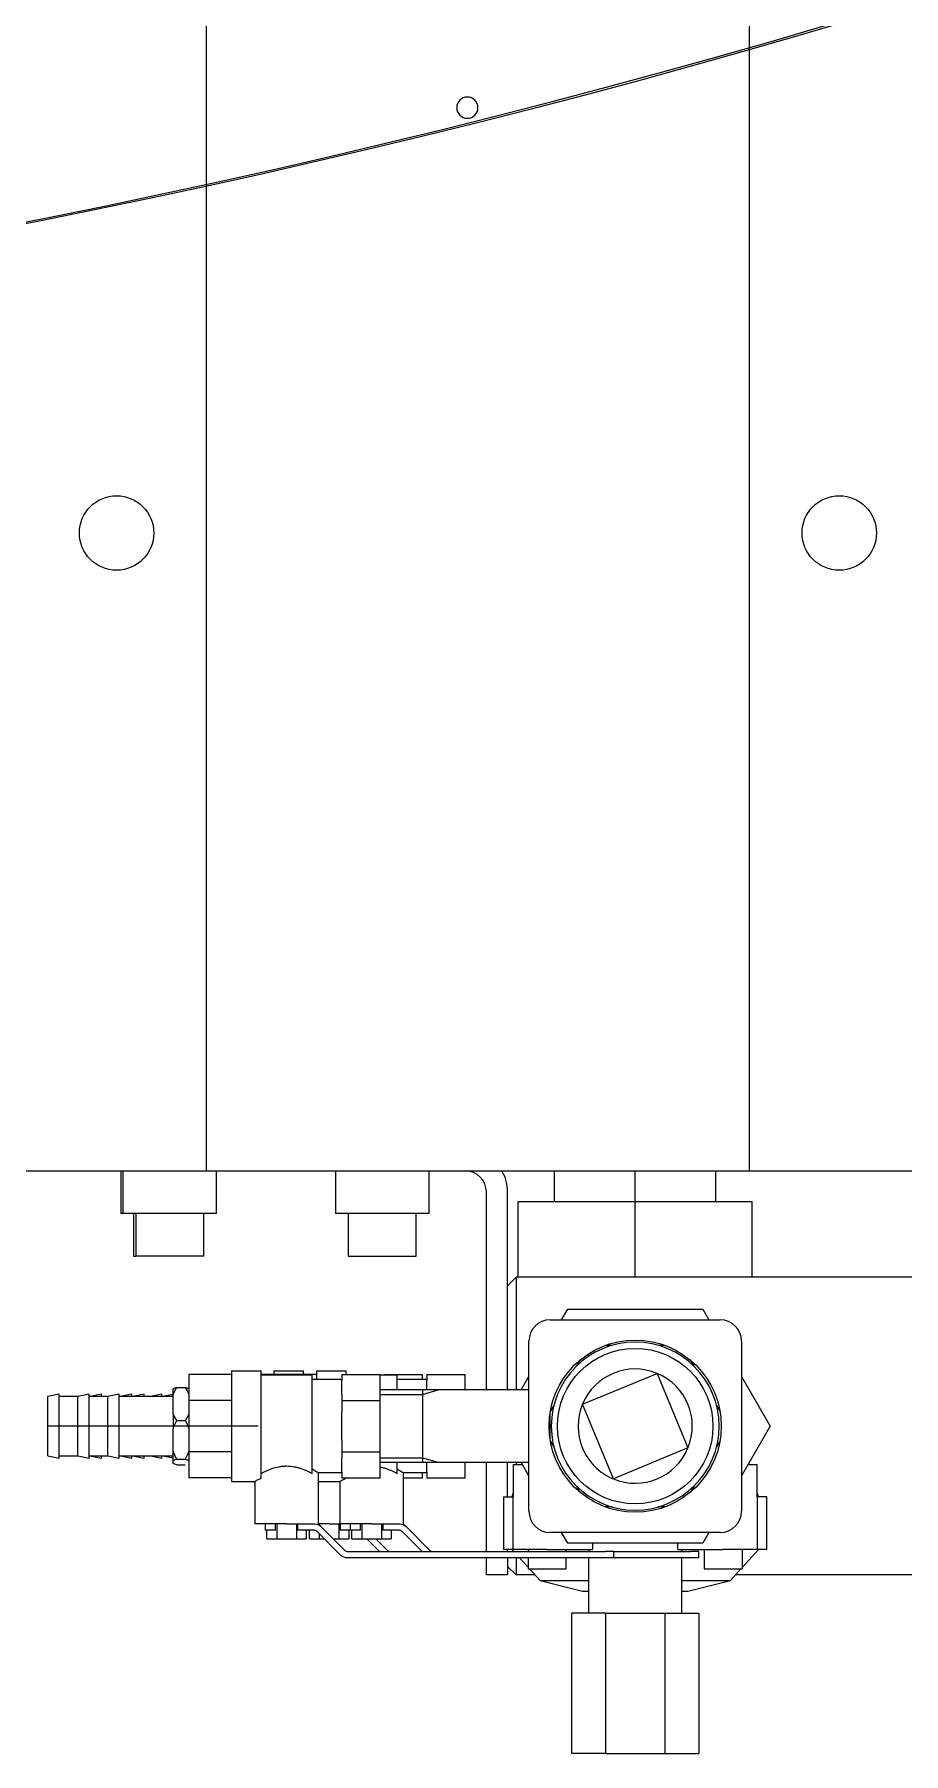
# Model space of a CAD drawing. Header units: millimetres. Extents: x 10462777 to 22643323, y 453826 to 1389191.
# Drawn here: x 11269532.4 to 11269730.4, y 583950.1 to 584341.5 of the extents above; entities that cross this region are included whole.
import ezdxf

# ---------------------------------------------------------------- set-up
doc = ezdxf.new("R2010")
doc.units = ezdxf.units.MM
doc.header["$LTSCALE"] = 200
doc.header["$MEASUREMENT"] = 0
doc.linetypes.add('CENTER', pattern=[2, 1.25, -0.25, 0.25, -0.25])
doc.linetypes.add('PHANTOM', pattern=[2.5, 1.25, -0.25, 0.25, -0.25, 0.25, -0.25])
for name, color, linetype in [('1', 1, 'CENTER'), ('11', 6, 'PHANTOM'), ('DV1_DEFAULT', 7, 'CONTINUOUS')]:
    doc.layers.add(name, color=color, linetype=linetype)
doc.layers.add('LAYOUT', color=8, linetype='CONTINUOUS', lineweight=25)

# ---------------------------------------------------------------- blocks, each defined once
blk = doc.blocks.new('r710ic')
at = {"layer": 'DV1_DEFAULT', "color": 7, "linetype": 'Continuous', "lineweight": 0}
blk.add_arc((272041.37, 104232.63), 2050.12, 337.10565, 23.79911, dxfattribs=at)
at = {"layer": 'LAYOUT', "color": 3}
blk.add_circle((272041.37, 104232.63), 2050.12, dxfattribs=at)

msp = doc.modelspace()

# ---------------------------------------------------------------- linework, layer by layer
at = {"layer": '1', "color": 15, "linetype": 'Continuous'}
for p, q in [((11269571.58508, 584082.75545), (11269571.58508, 585051.15619)), ((11269571.58508, 584082.75545), (11269571.58508, 585051.15619)), ((11269695.23058, 585051.15619), (11269695.23058, 584082.75545)), ((11269695.23058, 585051.15619), (11269695.23058, 584082.75545)), ((11269490.56872, 584082.75545), (11269571.58508, 584082.75545)), ((11269490.56872, 584082.75545), (11269571.58508, 584082.75545)), ((11269571.58508, 584082.75545), (11269590.03345, 584082.75545)), ((11269571.58508, 584082.75545), (11269590.03345, 584082.75545)), ((11269590.03345, 584082.75545), (11269608.23343, 584082.75545)), ((11269590.03345, 584082.75545), (11269608.23343, 584082.75545)), ((11269608.23343, 584082.75545), (11269658.58223, 584082.75545)), ((11269608.23343, 584082.75545), (11269658.58223, 584082.75545)), ((11269658.58223, 584082.75545), (11269676.78221, 584082.75545)), ((11269658.58223, 584082.75545), (11269676.78221, 584082.75545)), ((11269676.78221, 584082.75545), (11269695.23058, 584082.75545)), ((11269676.78221, 584082.75545), (11269695.23058, 584082.75545)), ((11269695.23058, 584082.75545), (11269776.24694, 584082.75545)), ((11269695.23058, 584082.75545), (11269776.24694, 584082.75545))]:
    msp.add_line(p, q, dxfattribs=at)
at = {"layer": '1', "color": 252, "linetype": 'Continuous'}
for p, q in [((11269552.0588, 584082.75545), (11269552.0588, 584073.07144)), ((11269552.54637, 584082.75545), (11269552.54637, 584073.07144)), ((11269573.85119, 584073.07144), (11269573.85119, 584082.75545)), ((11269600.96641, 584082.75545), (11269600.96641, 584073.07144)), ((11269622.27122, 584073.07144), (11269622.27122, 584082.75545)), ((11269635.34127, 584032.88379), (11269635.34127, 584077.91344)), ((11269640.18327, 584032.88379), (11269640.18327, 584077.91344)), ((11269552.54623, 584073.07144), (11269552.0588, 584073.07144)), ((11269566.34826, 584073.07144), (11269552.54637, 584073.07144)), ((11269573.85119, 584073.07144), (11269566.34826, 584073.07144)), ((11269614.76829, 584073.07144), (11269600.96641, 584073.07144)), ((11269622.27122, 584073.07144), (11269614.76829, 584073.07144)), ((11269642.12007, 584058.54543), (11269640.18327, 584056.60863)), ((11269793.19059, 584058.54543), (11269642.12007, 584058.54543)), ((11269642.12007, 584058.54543), (11269642.12007, 584053.70342)), ((11269642.12007, 584053.70342), (11269642.12007, 584032.8822)), ((11269649.86728, 584048.86142), (11269688.60331, 584048.86142)), ((11269645.02527, 584005.28339), (11269645.02527, 584044.01942)), ((11269693.44531, 584044.01942), (11269693.44531, 584005.28339)), ((11269645.02489, 584032.88281), (11269611.13182, 584032.88281)), ((11269620.81525, 584031.86599), (11269624.33762, 584032.88281)), ((11269620.81525, 584032.88281), (11269620.81525, 584016.41999)), ((11269611.13155, 584031.86599), (11269620.81525, 584031.86599)), ((11269649.86728, 584023.46432), (11269649.86728, 584027.72363)), ((11269649.86728, 584021.58007), (11269649.86728, 584023.46432)), ((11269611.13155, 584017.43682), (11269620.81525, 584017.43682)), ((11269611.13182, 584016.41999), (11269645.02489, 584016.41999)), ((11269620.81525, 584017.43682), (11269624.33762, 584016.41999)), ((11269635.34127, 583996.08426), (11269635.34127, 584016.42098)), ((11269640.18327, 584008.55227), (11269640.18327, 584016.42098)), ((11269642.12007, 584016.4206), (11269642.12007, 584015.91219)), ((11269688.60331, 584000.44138), (11269649.86728, 584000.44138)), ((11269635.34127, 583990.75737), (11269635.34127, 583994.63087)), ((11269640.18327, 583996.08426), (11269640.18327, 583996.5447)), ((11269640.18327, 583994.63087), (11269640.18327, 583990.75737)), ((11269642.12007, 583994.63087), (11269642.12007, 583990.75737)), ((11269640.18327, 583990.75737), (11269635.34127, 583990.75737)), ((11269640.18327, 583992.69418), (11269642.12007, 583990.75737)), ((11269646.43974, 583990.75737), (11269642.12007, 583990.75737)), ((11269743.27594, 583990.75737), (11269692.03471, 583990.75737))]:
    msp.add_line(p, q, dxfattribs=at)
at = {"layer": '1', "color": 60, "linetype": 'Continuous'}
for p, q in [((11269650.83568, 584075.78296), (11269650.83568, 584082.75574)), ((11269669.23529, 584075.78296), (11269669.23529, 584082.75574)), ((11269687.63491, 584075.78296), (11269687.63491, 584082.75574)), ((11269642.60427, 584058.54567), (11269642.60427, 584075.78296)), ((11269642.60427, 584075.78296), (11269669.23529, 584075.78296)), ((11269669.23529, 584075.78296), (11269695.86631, 584075.78296)), ((11269669.23529, 584058.54567), (11269669.23529, 584075.78296)), ((11269695.86631, 584058.54567), (11269695.86631, 584075.78296)), ((11269652.4619, 584048.86108), (11269653.85986, 584051.28242)), ((11269653.85986, 584051.28242), (11269684.61072, 584051.28242)), ((11269684.61072, 584051.28242), (11269686.00868, 584048.86108)), ((11269655.91103, 584038.37234), (11269656.69216, 584039.72528)), ((11269662.45249, 584043.05101), (11269664.01474, 584043.05101)), ((11269674.45584, 584043.05101), (11269676.01809, 584043.05101)), ((11269681.77842, 584039.72528), (11269682.55955, 584038.37234)), ((11269643.23689, 584032.88288), (11269645.02548, 584035.98082)), ((11269657.21319, 584029.62554), (11269674.20943, 584036.6735)), ((11269674.20943, 584036.6735), (11269681.25739, 584019.67726)), ((11269693.4451, 584035.98082), (11269699.98615, 584024.6514)), ((11269649.90936, 584027.97713), (11269650.69048, 584029.33008)), ((11269664.26115, 584012.6293), (11269657.21319, 584029.62554)), ((11269687.7801, 584029.33008), (11269688.56122, 584027.97713)), ((11269699.98615, 584024.6514), (11269693.4451, 584013.32198)), ((11269650.69048, 584019.97272), (11269649.90936, 584021.32567)), ((11269688.56122, 584021.32567), (11269687.7801, 584019.97272)), ((11269645.02548, 584013.32198), (11269643.23689, 584016.41992)), ((11269681.25739, 584019.67726), (11269664.26115, 584012.6293)), ((11269641.4386, 584015.91158), (11269641.4386, 584008.55174)), ((11269641.4386, 584015.91158), (11269643.53024, 584015.91158)), ((11269694.94034, 584015.91158), (11269697.03198, 584015.91158)), ((11269697.03198, 584008.55174), (11269697.03198, 584015.91158)), ((11269639.21487, 584008.55174), (11269639.21487, 583996.54357)), ((11269639.21487, 584008.55174), (11269641.4386, 584008.55174)), ((11269641.43864, 584009.43814), (11269641.15167, 584008.55174)), ((11269641.4386, 583996.54357), (11269641.4386, 584008.55174)), ((11269656.69216, 584009.57752), (11269655.91103, 584010.93046)), ((11269682.55955, 584010.93046), (11269681.77842, 584009.57752)), ((11269697.31891, 584008.55174), (11269697.03194, 584009.43814)), ((11269697.03198, 584008.55174), (11269697.03198, 583996.54357)), ((11269699.25571, 584008.55174), (11269697.03198, 584008.55174)), ((11269699.25571, 583996.54357), (11269699.25571, 584008.55174)), ((11269664.01474, 584006.25179), (11269662.45249, 584006.25179)), ((11269676.01809, 584006.25179), (11269674.45584, 584006.25179)), ((11269653.85986, 583998.02038), (11269652.4619, 584000.44172)), ((11269684.61072, 583998.02038), (11269653.85986, 583998.02038)), ((11269659.51504, 583998.02036), (11269659.51504, 583996.54357)), ((11269678.95555, 583996.54357), (11269678.95555, 583998.02036)), ((11269686.00868, 584000.44172), (11269684.61072, 583998.02038)), ((11269641.4386, 583996.54357), (11269639.21487, 583996.54357)), ((11269641.15167, 583996.54357), (11269641.57201, 583996.0835)), ((11269649.18581, 583996.54357), (11269641.4386, 583996.54357)), ((11269642.89911, 583994.63094), (11269644.82799, 583992.51973)), ((11269644.82801, 583996.54357), (11269644.82801, 583996.08355)), ((11269644.82801, 583994.63097), (11269644.82801, 583992.18577)), ((11269649.18581, 583996.54357), (11269659.51504, 583996.54357)), ((11269653.54361, 583996.08355), (11269653.54361, 583996.54357)), ((11269653.54361, 583992.18577), (11269653.54361, 583994.63097)), ((11269658.58288, 583996.54357), (11269658.58288, 583996.08336)), ((11269658.58288, 583994.63092), (11269658.58288, 583982.04177)), ((11269678.95555, 583996.54357), (11269689.28477, 583996.54357)), ((11269679.8877, 583996.08336), (11269679.8877, 583996.54357)), ((11269679.8877, 583982.04177), (11269679.8877, 583994.63092)), ((11269684.92697, 583996.54357), (11269684.92697, 583992.18577)), ((11269697.03198, 583996.54357), (11269689.28477, 583996.54357)), ((11269693.64258, 583992.18577), (11269693.64258, 583996.54357)), ((11269693.64259, 583992.51973), (11269697.31891, 583996.54357)), ((11269699.25571, 583996.54357), (11269697.03198, 583996.54357)), ((11269644.82801, 583992.18577), (11269649.18581, 583992.18577)), ((11269645.13308, 583992.1858), (11269647.5599, 583989.52958)), ((11269647.5599, 583989.52958), (11269657.22712, 583987.10858)), ((11269647.5599, 583989.52958), (11269658.58143, 583989.52958)), ((11269649.18581, 583992.18577), (11269653.54361, 583992.18577)), ((11269679.88916, 583989.52958), (11269690.91069, 583989.52958)), ((11269681.24346, 583987.10858), (11269690.91069, 583989.52958)), ((11269684.92697, 583992.18577), (11269689.28477, 583992.18577)), ((11269689.28477, 583992.18577), (11269693.64258, 583992.18577)), ((11269690.91069, 583989.52958), (11269693.3375, 583992.1858)), ((11269657.22712, 583987.10858), (11269658.58289, 583987.10858)), ((11269679.8877, 583987.10858), (11269681.24346, 583987.10858)), ((11269662.45649, 583982.04177), (11269654.70928, 583982.04177)), ((11269654.70928, 583982.04177), (11269654.70928, 583950.08454)), ((11269662.45649, 583982.04177), (11269676.0141, 583982.04177)), ((11269662.45649, 583982.04177), (11269662.45649, 583950.08454)), ((11269676.0141, 583982.04177), (11269683.7613, 583982.04177)), ((11269676.0141, 583982.04177), (11269676.0141, 583950.08454)), ((11269683.7613, 583982.04177), (11269683.7613, 583950.08454)), ((11269662.45649, 583950.08454), (11269654.70928, 583950.08454)), ((11269662.45649, 583950.08454), (11269676.0141, 583950.08454)), ((11269676.0141, 583950.08454), (11269683.7613, 583950.08454))]:
    msp.add_line(p, q, dxfattribs=at)
at = {"layer": '1', "color": 15, "linetype": 'Continuous', "extrusion": (0, 0, -1)}
msp.add_circle((-11269630.98683, 584324.85563), 2.421, dxfattribs=at)
msp.add_circle((-11269630.98683, 584324.85563), 2.421, dxfattribs=at)
at = {"layer": '1', "color": 15, "linetype": 'Continuous'}
for centre in [(11269551.09377, 584228.01556), (11269551.09377, 584228.01556), (11269715.72189, 584228.01556), (11269715.72189, 584228.01556)]:
    msp.add_circle(centre, 8.47351, dxfattribs=at)
at = {"layer": '1', "color": 252, "linetype": 'Continuous'}
msp.add_circle((11269669.23529, 584024.6514), 19.61012, dxfattribs=at)
at = {"layer": '1', "color": 60, "linetype": 'Continuous'}
msp.add_circle((11269669.23529, 584024.6514), 17.70963, dxfattribs=at)
at = {"layer": '1', "color": 252, "linetype": 'Continuous'}
for centre, radius, start, end in [((11269630.49926, 584077.91344), 4.842, 0, 90), ((11269630.49926, 584077.91344), 9.68401, 0, 30.0009296), ((11269649.86728, 584044.01942), 4.842, 90, 180), ((11269688.60331, 584044.01942), 4.842, 0, 90), ((11269649.86728, 584005.28339), 4.842, 180, 270), ((11269688.60331, 584005.28339), 4.842, 270, 0)]:
    msp.add_arc(centre, radius, start, end, dxfattribs=at)
at = {"layer": '1', "color": 60, "linetype": 'Continuous'}
for start, end in [(67.5226736, 157.5226736), (337.5226736, 67.5226736), (157.5226736, 247.5226736), (247.5226736, 337.5226736)]:
    msp.add_arc((11269669.23529, 584024.6514), 13.01049, start, end, dxfattribs=at)
at = {"layer": '11', "color": 60, "linetype": 'Continuous'}
for p, q in [((11269554.964, 584073.07144), (11269554.964, 584063.38743)), ((11269555.45157, 584073.07144), (11269555.45157, 584063.38743)), ((11269570.94598, 584063.38743), (11269570.94598, 584073.07144)), ((11269603.87161, 584073.07144), (11269603.87161, 584063.38743)), ((11269619.36602, 584063.38743), (11269619.36602, 584073.07144)), ((11269554.964, 584063.38743), (11269555.45147, 584063.38743)), ((11269570.94598, 584063.38743), (11269555.45157, 584063.38743)), ((11269603.87161, 584063.38743), (11269619.21598, 584063.38743)), ((11269619.21598, 584063.38743), (11269619.36602, 584063.38743)), ((11269537.99278, 584031.91441), (11269535.42168, 584031.43021)), ((11269537.99278, 584031.36405), (11269537.99278, 584031.91441)), ((11269544.84906, 584031.91441), (11269542.27795, 584031.43021)), ((11269544.84906, 584031.36405), (11269544.84906, 584031.91441)), ((11269547.67679, 584031.91441), (11269545.10568, 584031.43021)), ((11269547.67679, 584031.43009), (11269547.67679, 584031.91441)), ((11269551.70534, 584031.91441), (11269549.13423, 584031.43021)), ((11269551.70534, 584031.36405), (11269551.70534, 584031.91441)), ((11269554.53307, 584031.91441), (11269551.96196, 584031.43021)), ((11269554.53307, 584031.43009), (11269554.53307, 584031.91441)), ((11269557.3608, 584031.91441), (11269554.78969, 584031.43021)), ((11269557.3608, 584031.43009), (11269557.3608, 584031.91441)), ((11269561.38934, 584031.91441), (11269558.81824, 584031.43021)), ((11269561.38934, 584031.43009), (11269561.38934, 584031.91441)), ((11269563.9895, 584031.85607), (11269563.9895, 584033.17408)), ((11269564.81264, 584033.43598), (11269566.73007, 584033.43598)), ((11269535.42168, 584030.91654), (11269535.42168, 584031.43021)), ((11269535.42168, 584017.8726), (11269535.42168, 584030.91654)), ((11269542.27795, 584031.43021), (11269537.99278, 584031.43021)), ((11269537.99278, 584017.38839), (11269537.99278, 584031.36405)), ((11269542.27795, 584030.91654), (11269542.27795, 584031.43021)), ((11269542.27795, 584017.8726), (11269542.27795, 584030.91654)), ((11269549.13423, 584031.43021), (11269544.84906, 584031.43021)), ((11269544.84906, 584017.38839), (11269544.84906, 584031.36405)), ((11269549.13423, 584030.91654), (11269549.13423, 584031.43021)), ((11269549.13423, 584017.8726), (11269549.13423, 584030.91654)), ((11269563.9895, 584031.43021), (11269551.70534, 584031.43021)), ((11269551.70534, 584017.38839), (11269551.70534, 584031.36405)), ((11269563.98949, 584031.87155), (11269561.64597, 584031.43021)), ((11269563.9895, 584027.48045), (11269563.9895, 584031.85607)), ((11269563.9895, 584027.48045), (11269563.9895, 584024.05872)), ((11269564.81264, 584025.90053), (11269566.73007, 584025.90053)), ((11269563.9895, 584018.95777), (11269563.9895, 584024.05872)), ((11269535.42168, 584017.8726), (11269537.99278, 584017.38839)), ((11269537.99278, 584017.8726), (11269542.27795, 584017.8726)), ((11269542.27795, 584017.8726), (11269544.84906, 584017.38839)), ((11269544.84906, 584017.8726), (11269549.13423, 584017.8726)), ((11269545.10568, 584017.8726), (11269547.67679, 584017.38839)), ((11269547.67679, 584017.38839), (11269547.67679, 584017.87281)), ((11269549.13423, 584017.8726), (11269551.70534, 584017.38839)), ((11269551.70534, 584017.8726), (11269563.9895, 584017.8726)), ((11269551.96196, 584017.8726), (11269554.53307, 584017.38839)), ((11269554.53307, 584017.38839), (11269554.53307, 584017.87281)), ((11269554.78969, 584017.8726), (11269557.3608, 584017.38839)), ((11269557.3608, 584017.38839), (11269557.3608, 584017.87281)), ((11269558.81824, 584017.8726), (11269561.38934, 584017.38839)), ((11269561.38934, 584017.38839), (11269561.38934, 584017.87281)), ((11269561.64597, 584017.8726), (11269563.98949, 584017.43125)), ((11269563.9895, 584016.85406), (11269563.9895, 584018.95777)), ((11269563.9895, 584016.12872), (11269563.9895, 584016.85406)), ((11269564.81264, 584017.11595), (11269566.73007, 584017.11595)), ((11269564.81264, 584015.86682), (11269566.73007, 584015.86682))]:
    msp.add_line(p, q, dxfattribs=at)
at = {"layer": '11', "color": 252, "linetype": 'Continuous'}
for p, q in [((11269567.55321, 584036.39264), (11269567.55321, 584030.52202)), ((11269577.23722, 584036.39264), (11269567.55321, 584036.39264)), ((11269577.23722, 584037.24061), (11269584.01603, 584037.24061)), ((11269577.23722, 584037.24061), (11269577.23722, 584012.06219)), ((11269584.01603, 584012.84048), (11269584.01603, 584037.24061)), ((11269586.92123, 584036.39264), (11269584.01603, 584036.39264)), ((11269595.63683, 584036.27221), (11269584.01603, 584036.27221)), ((11269586.92123, 584037.24061), (11269593.70003, 584037.24061)), ((11269586.92123, 584037.24061), (11269586.92123, 584036.39259)), ((11269596.60524, 584036.39264), (11269586.92123, 584036.39264)), ((11269586.92123, 584036.39264), (11269586.92123, 584036.2722)), ((11269593.70003, 584036.39246), (11269593.70003, 584037.24061)), ((11269595.63683, 584013.87862), (11269595.63683, 584036.27221)), ((11269596.60524, 584037.24061), (11269603.38404, 584037.24061)), ((11269596.60524, 584037.24061), (11269596.60524, 584035.30361)), ((11269602.41564, 584036.39264), (11269611.13125, 584036.39264)), ((11269602.41564, 584036.39264), (11269602.41564, 584035.04488)), ((11269603.38404, 584036.39246), (11269603.38404, 584037.24061)), ((11269615.00485, 584036.27221), (11269611.13113, 584036.27221)), ((11269611.13125, 584030.52202), (11269611.13125, 584036.39264)), ((11269612.09965, 584036.39264), (11269620.81525, 584036.39264)), ((11269612.09965, 584036.39264), (11269612.09965, 584036.2722)), ((11269615.00485, 584032.88293), (11269615.00485, 584036.27221)), ((11269620.81525, 584035.30373), (11269620.81525, 584036.39264)), ((11269621.78366, 584036.39264), (11269621.78366, 584035.04488)), ((11269621.78366, 584036.39264), (11269630.49926, 584036.39264)), ((11269630.49926, 584032.88283), (11269630.49926, 584036.39264)), ((11269602.41564, 584035.30381), (11269595.63683, 584035.30381)), ((11269602.41564, 584031.86977), (11269602.41564, 584035.04488)), ((11269621.78366, 584035.30381), (11269615.00485, 584035.30381)), ((11269621.78366, 584032.88286), (11269621.78366, 584035.04488)), ((11269567.55321, 584030.52202), (11269567.55321, 584018.78078)), ((11269577.23722, 584030.52202), (11269567.55321, 584030.52202)), ((11269602.41564, 584031.86977), (11269602.41564, 584030.52202)), ((11269602.41564, 584030.52202), (11269602.41564, 584027.82651)), ((11269602.41564, 584030.52202), (11269611.13125, 584030.52202)), ((11269611.13125, 584018.78078), (11269611.13125, 584030.52202)), ((11269602.41564, 584021.47629), (11269602.41564, 584027.82651)), ((11269602.41564, 584021.47629), (11269602.41564, 584018.78078)), ((11269567.55321, 584018.78078), (11269567.55321, 584012.91017)), ((11269577.23722, 584018.78078), (11269567.55321, 584018.78078)), ((11269602.41564, 584018.78078), (11269611.13125, 584018.78078)), ((11269602.41564, 584018.78078), (11269602.41564, 584017.43303)), ((11269602.41564, 584014.25792), (11269602.41564, 584017.43303)), ((11269611.13125, 584012.91017), (11269611.13125, 584018.78078)), ((11269615.00485, 584013.87862), (11269615.00485, 584016.42009)), ((11269621.78366, 584014.25792), (11269621.78366, 584016.41994)), ((11269630.49926, 584012.91017), (11269630.49926, 584016.41997)), ((11269577.23722, 584012.91017), (11269567.55321, 584012.91017)), ((11269597.08944, 584002.37818), (11269597.08944, 584013.99899)), ((11269602.41564, 584013.99899), (11269597.08944, 584013.99899)), ((11269602.41564, 584014.25792), (11269602.41564, 584012.91017)), ((11269602.41564, 584012.91017), (11269611.13125, 584012.91017)), ((11269616.45745, 584002.37818), (11269616.45745, 584013.99899)), ((11269621.78366, 584013.99899), (11269616.45745, 584013.99899)), ((11269616.45745, 584012.91017), (11269620.81525, 584012.91017)), ((11269620.81525, 584012.91017), (11269620.81525, 584013.99907)), ((11269621.78366, 584014.25792), (11269621.78366, 584012.91017)), ((11269621.78366, 584012.91017), (11269630.49926, 584012.91017)), ((11269577.23722, 584012.06219), (11269582.56342, 584012.06219)), ((11269582.56342, 584012.06219), (11269582.56342, 584002.37818)), ((11269597.0895, 584012.06219), (11269601.93144, 584012.06219)), ((11269601.93144, 584012.06219), (11269601.93144, 584002.37818)), ((11269589.82643, 584002.37818), (11269582.56342, 584002.37818)), ((11269584.98443, 584000.92558), (11269584.98443, 584002.37818)), ((11269587.31045, 584000.92558), (11269584.98443, 584000.92558)), ((11269585.35358, 583998.98878), (11269585.35358, 584000.92558)), ((11269587.31045, 584000.92558), (11269587.31045, 584002.37818)), ((11269587.59, 584002.37818), (11269587.59, 583998.98878)), ((11269589.82643, 584002.37818), (11269596.25007, 584002.37818)), ((11269592.06286, 584002.37818), (11269592.06286, 583998.98878)), ((11269592.34241, 584002.37818), (11269592.34241, 584000.92558)), ((11269596.08662, 584000.92558), (11269592.34241, 584000.92558)), ((11269594.29928, 584000.92558), (11269594.29928, 583998.98878)), ((11269595.03759, 583998.98878), (11269595.03759, 584000.92558)), ((11269596.25007, 584002.37818), (11269596.28719, 584002.37818)), ((11269602.21508, 583995.19825), (11269596.77139, 584000.64194)), ((11269596.99446, 584002.24441), (11269596.99446, 584002.33649)), ((11269599.51044, 584002.37818), (11269597.08712, 584002.37818)), ((11269597.27401, 584002.37818), (11269597.27401, 584002.10788)), ((11269597.65671, 584001.81091), (11269603.1004, 583996.36722)), ((11269599.51044, 584002.37818), (11269602.02647, 584002.37818)), ((11269601.74686, 584002.37818), (11269601.74686, 583998.98878)), ((11269609.19445, 584002.37818), (11269601.93144, 584002.37818)), ((11269602.02642, 584002.37818), (11269602.02642, 584000.92558)), ((11269604.35239, 584000.92558), (11269602.02642, 584000.92558)), ((11269603.98329, 584000.92558), (11269603.98329, 583998.98878)), ((11269604.35244, 584000.92558), (11269604.35244, 584002.37818)), ((11269606.67847, 584000.92558), (11269604.35244, 584000.92558)), ((11269604.72159, 583998.98878), (11269604.72159, 584000.92558)), ((11269606.67847, 584000.92558), (11269606.67847, 584002.37818)), ((11269606.95802, 584002.37818), (11269606.95802, 583998.98878)), ((11269609.19445, 584002.37818), (11269615.61809, 584002.37818)), ((11269611.43087, 584002.37818), (11269611.43087, 583998.98878)), ((11269611.71042, 584002.37818), (11269611.71042, 584000.92558)), ((11269615.45464, 584000.92558), (11269611.71042, 584000.92558)), ((11269613.6673, 584000.92558), (11269613.6673, 583998.98878)), ((11269615.61809, 584002.37818), (11269615.6552, 584002.37818)), ((11269620.69773, 583996.08362), (11269616.1394, 584000.64194)), ((11269617.02473, 584001.81091), (11269622.46842, 583996.36722)), ((11269585.35358, 583998.98878), (11269587.59, 583998.98878)), ((11269587.59, 583998.98878), (11269592.06286, 583998.98878)), ((11269592.06286, 583998.98878), (11269594.29928, 583998.98878)), ((11269595.03759, 583998.98878), (11269597.27401, 583998.98878)), ((11269597.27401, 584000.13932), (11269597.27401, 583998.98878)), ((11269597.27401, 583998.98878), (11269598.42458, 583998.98878)), ((11269600.47881, 583998.98878), (11269601.74686, 583998.98878)), ((11269601.74686, 583998.98878), (11269603.98329, 583998.98878)), ((11269604.72159, 583998.98878), (11269606.95802, 583998.98878)), ((11269606.95802, 583998.98878), (11269611.43087, 583998.98878)), ((11269611.01372, 583996.08362), (11269608.10858, 583998.98876)), ((11269610.16276, 583998.98886), (11269612.78441, 583996.36722)), ((11269611.43087, 583998.98878), (11269613.6673, 583998.98878)), ((11269662.45649, 583994.63098), (11269603.5846, 583994.63098)), ((11269603.78517, 583996.08358), (11269662.45649, 583996.08358)), ((11269664.39329, 583996.08358), (11269662.45649, 583996.08358)), ((11269664.39329, 583994.63098), (11269662.45649, 583994.63098)), ((11269664.3927, 583996.08358), (11269681.8245, 583996.08358)), ((11269681.8245, 583994.63098), (11269664.3929, 583994.63098)), ((11269664.39329, 583994.63098), (11269664.39329, 583996.08358)), ((11269683.7613, 583996.08358), (11269681.8245, 583996.08358)), ((11269683.7613, 583994.63098), (11269681.8245, 583994.63098)), ((11269683.7613, 583994.63098), (11269683.7613, 583996.08358))]:
    msp.add_line(p, q, dxfattribs=at)
at = {"layer": '11', "color": 51, "linetype": 'Continuous'}
for p, q in [((11269563.9895, 584024.6514), (11269535.42168, 584024.6514)), ((11269563.9895, 584024.6514), (11269535.42168, 584024.6514)), ((11269573.67351, 584024.6514), (11269545.10568, 584024.6514)), ((11269583.35751, 584024.6514), (11269554.78969, 584024.6514))]:
    msp.add_line(p, q, dxfattribs=at)
at = {"layer": '11', "color": 60, "linetype": 'Continuous', "extrusion": (0, 0, -1)}
msp.add_circle((-11269669.23529, 584024.6514), 19.12591, dxfattribs=at)
at = {"layer": '11', "color": 252, "linetype": 'Continuous'}
for centre, start, end in [((11269596.08662, 583999.95718), 45, 90), ((11269615.45464, 583999.95718), 45, 90), ((11269603.78517, 583997.05198), 225, 270), ((11269613.46917, 583997.05198), 225, 270), ((11269623.15318, 583997.05198), 225, 270)]:
    msp.add_arc(centre, 0.9684, start, end, dxfattribs=at)
at = {"layer": '11', "color": 252, "linetype": 'Continuous', "extrusion": (0, 0, -1)}
for centre, start, end in [((-11269596.28719, 584000.44138), 90, 135), ((-11269615.6552, 584000.44138), 90, 135), ((-11269603.5846, 583996.56778), 270, 315)]:
    msp.add_arc(centre, 1.9368, start, end, dxfattribs=at)
at = {"layer": '11', "color": 60, "linetype": 'Continuous'}
for points in [[(11269564.81264, 584033.43598), (11269564.4906, 584033.35133), (11269564.20815, 584033.26448), (11269563.9895, 584033.17408)], [(11269566.73007, 584033.43598), (11269567.05211, 584032.92536), (11269567.33456, 584032.40143), (11269567.55321, 584031.85607)], [(11269564.81264, 584025.90053), (11269564.4906, 584026.41116), (11269564.20815, 584026.93508), (11269563.9895, 584027.48045)], [(11269563.9895, 584024.05872), (11269564.20868, 584024.69602), (11269564.49127, 584025.30649), (11269564.81264, 584025.90053)], [(11269567.55321, 584018.95777), (11269567.33403, 584018.32046), (11269567.05145, 584017.71), (11269566.73007, 584017.11595)], [(11269566.73007, 584017.11595), (11269567.05211, 584017.03131), (11269567.33456, 584016.94446), (11269567.55321, 584016.85406)], [(11269564.81264, 584015.86682), (11269564.4906, 584015.95147), (11269564.20815, 584016.03832), (11269563.9895, 584016.12872)]]:
    msp.add_open_spline(points, degree=3, dxfattribs=at)
for points in [[(11269563.9895, 584031.85607), (11269564.0984, 584032.12768), (11269564.22482, 584032.39717), (11269564.50221, 584032.92474), (11269564.65285, 584033.18262), (11269564.81264, 584033.43598)], [(11269567.55321, 584033.17408), (11269567.44431, 584033.21911), (11269567.3179, 584033.26378), (11269567.04051, 584033.35123), (11269566.88986, 584033.39398), (11269566.73007, 584033.43598)], [(11269567.55321, 584027.48045), (11269567.44431, 584027.20883), (11269567.3179, 584026.93935), (11269567.04051, 584026.41177), (11269566.88986, 584026.15389), (11269566.73007, 584025.90053)], [(11269566.73007, 584025.90053), (11269566.89109, 584025.60289), (11269567.04319, 584025.29895), (11269567.31979, 584024.68495), (11269567.44472, 584024.37417), (11269567.55321, 584024.05872)], [(11269564.81264, 584017.11595), (11269564.65162, 584017.4136), (11269564.49952, 584017.71754), (11269564.22293, 584018.33153), (11269564.09799, 584018.64232), (11269563.9895, 584018.95777)], [(11269563.9895, 584016.85406), (11269564.0984, 584016.89908), (11269564.22482, 584016.94375), (11269564.50221, 584017.03121), (11269564.65285, 584017.07396), (11269564.81264, 584017.11595)]]:
    msp.add_open_spline(points, degree=3, knots=[0, 0, 0, 0, 0.5, 0.5, 1, 1, 1, 1], dxfattribs=at)
at = {"layer": '11', "color": 252, "linetype": 'Continuous'}
for points, knots in [([(11269582.56338, 584012.06217), (11269582.56347, 584012.06222), (11269582.59625, 584012.08121), (11269582.72372, 584012.15409), (11269582.81909, 584012.20837), (11269583.07005, 584012.34795), (11269583.22303, 584012.43179), (11269583.58062, 584012.62127), (11269583.7862, 584012.72742), (11269584.01603, 584012.84048)], [0, 0, 0, 0, 0.25, 0.25, 0.5, 0.5, 0.75, 0.75, 1, 1, 1, 1]), ([(11269584.01603, 584013.87862), (11269584.351, 584014.05929), (11269584.72736, 584014.25167), (11269585.35434, 584014.53918), (11269585.57388, 584014.63484), (11269586.03605, 584014.82214), (11269586.27574, 584014.91253), (11269587.01523, 584015.16561), (11269587.53765, 584015.31179), (11269588.37703, 584015.46896), (11269588.66413, 584015.51025), (11269589.24068, 584015.56555), (11269589.53197, 584015.57991), (11269589.82643, 584015.57991)], [0, 0, 0, 0, 0.25, 0.25, 0.375, 0.375, 0.5, 0.5, 0.75, 0.75, 0.875, 0.875, 1, 1, 1, 1]), ([(11269589.82643, 584015.57991), (11269590.41487, 584015.57991), (11269590.98617, 584015.52243), (11269591.82065, 584015.36732), (11269592.09634, 584015.30371), (11269592.62589, 584015.1612), (11269592.88155, 584015.08209), (11269593.62402, 584014.8281), (11269594.08924, 584014.63514), (11269594.92551, 584014.25167), (11269595.3019, 584014.05927), (11269595.63683, 584013.87862)], [0, 0, 0, 0, 0.25, 0.25, 0.375, 0.375, 0.5, 0.5, 0.75, 0.75, 1, 1, 1, 1]), ([(11269595.63683, 584014.93115), (11269595.86447, 584014.79507), (11269596.06753, 584014.66867), (11269596.42458, 584014.44164), (11269596.57913, 584014.3406), (11269596.95822, 584014.08972), (11269597.08952, 584013.99893), (11269597.0894, 584013.99902)], [0, 0, 0, 0, 0.25, 0.25, 0.5, 0.5, 1, 1, 1, 1]), ([(11269601.9314, 584012.06217), (11269601.93148, 584012.06222), (11269601.96426, 584012.08121), (11269602.09174, 584012.15409), (11269602.1871, 584012.20837), (11269602.43806, 584012.34795), (11269602.59104, 584012.43179), (11269602.94864, 584012.62127), (11269603.15421, 584012.72742), (11269603.38404, 584012.84048)], [0, 0, 0, 0, 0.25, 0.25, 0.5, 0.5, 0.75, 0.75, 1, 1, 1, 1]), ([(11269611.14132, 584015.37332), (11269611.34083, 584015.33143), (11269611.53783, 584015.28393), (11269611.99391, 584015.1612), (11269612.24957, 584015.08209), (11269612.99203, 584014.8281), (11269613.45725, 584014.63514), (11269614.29352, 584014.25167), (11269614.66991, 584014.05927), (11269615.00485, 584013.87862)], [0, 0, 0, 0, 0.126256214, 0.126256214, 0.301004971, 0.301004971, 0.650502486, 0.650502486, 1, 1, 1, 1]), ([(11269615.00485, 584014.93115), (11269615.23249, 584014.79507), (11269615.43555, 584014.66867), (11269615.7926, 584014.44164), (11269615.94715, 584014.3406), (11269616.32624, 584014.08972), (11269616.45754, 584013.99893), (11269616.45741, 584013.99902)], [0, 0, 0, 0, 0.25, 0.25, 0.5, 0.5, 1, 1, 1, 1]), ([(11269597.65675, 584001.81087), (11269597.65668, 584001.81094), (11269597.65342, 584001.8142), (11269597.63658, 584001.83104), (11269597.61805, 584001.84957), (11269597.55012, 584001.91749), (11269597.48912, 584001.9785), (11269597.36798, 584002.09964), (11269597.31953, 584002.14809), (11269597.23979, 584002.22783), (11269597.21204, 584002.25558), (11269597.16874, 584002.29887), (11269597.15404, 584002.31358), (11269597.12409, 584002.34353), (11269597.10502, 584002.3626), (11269597.08944, 584002.37818)], [0, 0, 0, 0, 0.125, 0.125, 0.325, 0.325, 0.645, 0.645, 0.8225, 0.8225, 0.91125, 0.91125, 0.955625, 0.955625, 1, 1, 1, 1]), ([(11269617.02476, 584001.81087), (11269617.02469, 584001.81094), (11269617.02144, 584001.8142), (11269617.0046, 584001.83104), (11269616.98606, 584001.84957), (11269616.91814, 584001.91749), (11269616.85714, 584001.9785), (11269616.73599, 584002.09964), (11269616.68755, 584002.14809), (11269616.60781, 584002.22783), (11269616.58005, 584002.25558), (11269616.53676, 584002.29887), (11269616.52205, 584002.31358), (11269616.4921, 584002.34353), (11269616.47303, 584002.3626), (11269616.45745, 584002.37818)], [0, 0, 0, 0, 0.125, 0.125, 0.325, 0.325, 0.645, 0.645, 0.8225, 0.8225, 0.91125, 0.91125, 0.955625, 0.955625, 1, 1, 1, 1])]:
    msp.add_open_spline(points, degree=3, knots=knots, dxfattribs=at)

# ---------------------------------------------------------------- block references
at = {"layer": 'LAYOUT', "color": 2, "rotation": 270}
msp.add_blockref('r710ic', (11164900.28186, 858351.4113, 0), dxfattribs=at)

doc.saveas('drawing.dxf')
